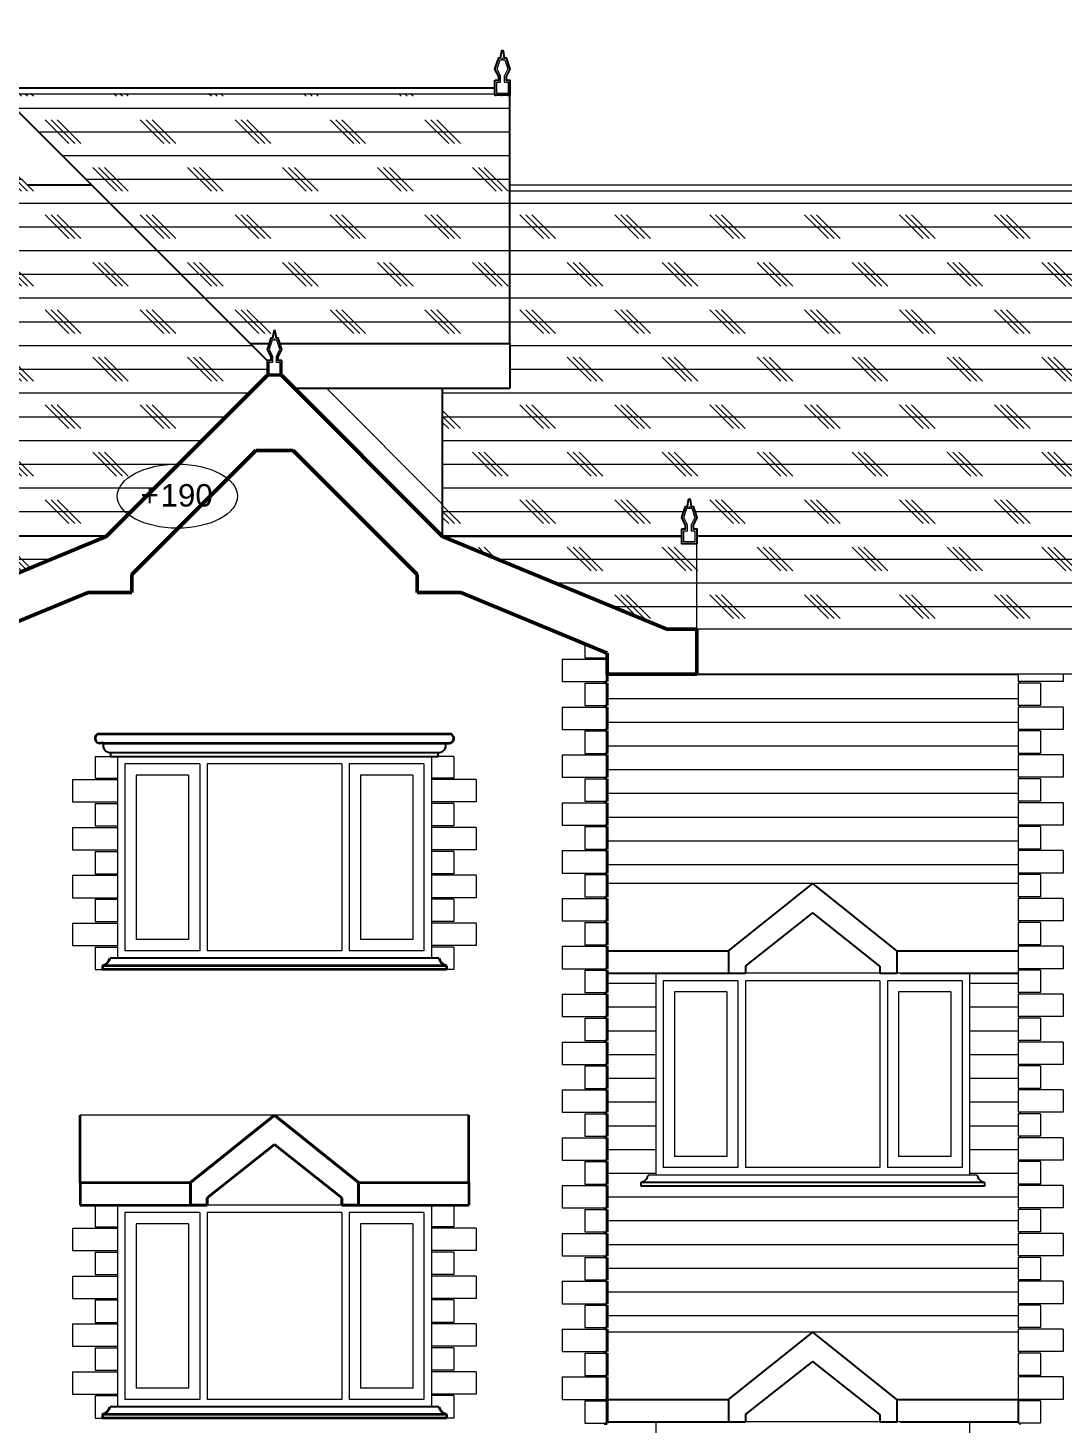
# Model space of a CAD drawing. Header units: millimetres. Extents: x -43527 to -16485, y 19062 to 36467.
# Drawn here: x -42815 to -42123, y 35503 to 36437 of the extents above; entities that cross this region are included whole.
import ezdxf

# ---------------------------------------------------------------- set-up
doc = ezdxf.new("R2010")
doc.units = ezdxf.units.MM
doc.header["$LTSCALE"] = 10
for name, color, linetype, lineweight in [('35', 140, 'Continuous', 35), ('50', 31, 'Continuous', 50), ('ELE-1', 200, 'Continuous', 25), ('elevation', 2, 'Continuous', 20), ('Hatch', 60, 'Continuous', 13), ('ROOF', 3, 'Continuous', 25), ('SEC.', 140, 'Continuous', 40), ('TEXT', 6, 'Continuous', 25), ('THIN', 241, 'Continuous', 5), ('THIN-2', 54, 'Continuous', 9), ('WALL', 4, 'Continuous', 40), ('WALL  HATCH', 8, 'Continuous', 5), ('WIN', 1, 'Continuous', 20)]:
    doc.layers.add(name, color=color, linetype=linetype, lineweight=lineweight)
doc.styles.get("Standard").update_dxf_attribs({"font": 'arial.ttf', "height": 18})
pattern_1 = [(0, (-2917.861, 6331.98), (0, 15.875), []), (135, (-2909.924, 6324.04), (-31.750014, -31.750014), [22.45065, -22.45065]), (135, (-2905.955, 6324.04), (-31.750014, -31.750014), [22.45065, -22.45065]), (135, (-2901.986, 6324.04), (-31.750014, -31.750014), [22.45065, -22.45065])]

msp = doc.modelspace()

# ---------------------------------------------------------------- hatches: boundary and pattern name
at = {"layer": 'THIN'}
h = msp.add_hatch(dxfattribs=at)
h.set_pattern_fill('CORK', color=256, scale=5, style=0)
h.set_pattern_definition(pattern_1)
h.paths.add_polyline_path([(-42537.933, 36096.976), (-42387.933, 36034.844), (-42367.933, 36034.844), (-42367.933, 36091.976), (-42377.933, 36091.976), (-42377.933, 36096.976)])
h.paths.add_polyline_path([(-43387.933, 36096.976), (-43387.933, 36091.976), (-43397.933, 36091.976), (-43397.933, 36034.844), (-43377.933, 36034.844), (-43227.933, 36096.976)])
h.paths.add_polyline_path([(-43262.933, 36392.976), (-43262.933, 36391.976), (-43272.933, 36391.976), (-43272.933, 36225.976), (-43098.933, 36225.976), (-42931.933, 36392.976)])
h.paths.add_polyline_path([(-42833.933, 36392.976), (-42666.933, 36225.976), (-42654.099, 36225.976), (-42652.933, 36229.476), (-42651.683, 36229.476), (-42650.933, 36233.976, -1), (-42649.933, 36233.976), (-42649.183, 36229.476), (-42647.933, 36229.476), (-42646.766, 36225.976), (-42492.933, 36225.976), (-42492.933, 36391.976), (-42502.933, 36391.976), (-42502.933, 36392.976)])
h = msp.add_hatch(dxfattribs=at)
h.set_pattern_fill('CORK', color=256, scale=5, style=0)
h.set_pattern_definition(pattern_1)
h.paths.add_polyline_path([(-41782.933, 36326.976), (-41792.933, 36326.976), (-41792.933, 36327.976), (-42492.933, 36327.976), (-42492.933, 36225.976), (-42492.933, 36195.976), (-42537.933, 36195.976), (-42537.933, 36096.976), (-42377.933, 36096.976), (-42377.933, 36101.976), (-42375.433, 36101.976), (-42375.433, 36104.476), (-42377.933, 36109.476), (-42375.433, 36116.976), (-42374.183, 36116.976), (-42373.433, 36121.476, -1), (-42372.433, 36121.476), (-42371.683, 36116.976), (-42370.433, 36116.976), (-42367.933, 36109.476), (-42370.433, 36104.476), (-42370.433, 36101.976), (-42367.933, 36101.976), (-42367.933, 36096.976), (-41782.933, 36096.976)])
h.paths.add_polyline_path([(-41782.933, 36096.976), (-42367.933, 36096.976), (-42367.933, 36091.976), (-42367.933, 36034.844), (-41632.933, 36034.844)])
at = {"layer": 'THIN-2'}
h = msp.add_hatch(dxfattribs=at)
h.set_pattern_fill('CORK', color=256, scale=5, style=0)
h.set_pattern_definition(pattern_1)
h.paths.add_polyline_path([(-42762.933, 36096.976), (-43227.933, 36096.976), (-43377.933, 36034.844), (-42932.933, 36034.844), (-42912.933, 36034.844)])
h.paths.add_polyline_path([(-42655.433, 36204.476), (-42655.433, 36214.476), (-42772.933, 36331.976), (-42815.359, 36331.976), (-42827.859, 36344.476), (-42938.006, 36344.476), (-42950.506, 36331.976), (-42992.933, 36331.976), (-43227.933, 36096.976), (-42762.933, 36096.976)])
at = {"layer": 'WALL  HATCH'}
h = msp.add_hatch(dxfattribs=at)
h.set_pattern_fill('LINE', color=256, scale=5, style=0)
h.paths.add_polyline_path([(-42152.933, 35429.844), (-42155.433, 35429.844, 0.3333333), (-42161.409, 35433.594), (-42160.433, 35433.594), (-42160.433, 35434.844, -1), (-42160.433, 35439.844), (-42152.933, 35439.844), (-42152.933, 35454.844), (-42152.933, 35470.844), (-42152.933, 35486.844), (-42152.933, 35502.844), (-42152.933, 35504.844), (-42185.433, 35504.844), (-42185.433, 35369.844), (-42180.433, 35369.844, 0.2721447), (-42175.433, 35364.844), (-42175.433, 35362.344), (-42405.433, 35362.344), (-42405.433, 35364.844, 0.2721447), (-42400.433, 35369.844), (-42395.433, 35369.844), (-42395.433, 35504.844), (-42427.933, 35504.844), (-42427.933, 35503.844), (-42427.933, 35487.844), (-42427.933, 35471.844), (-42427.933, 35455.844), (-42427.933, 35439.844), (-42420.433, 35439.844, -1), (-42420.433, 35434.844), (-42420.433, 35433.594, 0.2877423), (-42425.433, 35429.844), (-42427.933, 35429.844), (-42427.933, 35419.844), (-42427.933, 35139.844), (-42152.933, 35139.844)])
h.paths.add_polyline_path([(-41702.933, 35399.844), (-41782.933, 35399.844), (-41782.933, 35364.844), (-41782.933, 35349.844), (-41807.933, 35349.844), (-41807.933, 35214.844), (-41802.933, 35214.844, 0.2721447), (-41797.933, 35209.844), (-41797.933, 35207.344), (-42027.933, 35207.344), (-42027.933, 35209.844, 0.2721447), (-42022.933, 35214.844), (-42017.933, 35214.844), (-42017.933, 35349.844), (-42042.933, 35349.844), (-42042.933, 35364.844), (-42042.933, 35399.844), (-42122.933, 35399.844), (-42122.933, 35139.844), (-41702.933, 35139.844)])
h.paths.add_polyline_path([(-42152.933, 35614.844), (-42152.933, 35630.844), (-42152.933, 35646.844), (-42152.933, 35662.844), (-42152.933, 35678.844), (-42152.933, 35694.844), (-42152.933, 35710.844), (-42152.933, 35726.844), (-42152.933, 35742.844), (-42152.933, 35758.844), (-42152.933, 35774.844), (-42152.933, 35790.844), (-42152.933, 35804.844), (-42185.433, 35804.844), (-42185.433, 35669.844), (-42180.433, 35669.844, 0.2721447), (-42175.433, 35664.844), (-42175.433, 35662.344), (-42405.433, 35662.344), (-42405.433, 35664.844, 0.2721447), (-42400.433, 35669.844), (-42395.433, 35669.844), (-42395.433, 35804.844), (-42427.933, 35804.844), (-42427.933, 35791.844), (-42427.933, 35775.844), (-42427.933, 35759.844), (-42427.933, 35743.844), (-42427.933, 35727.844), (-42427.933, 35711.844), (-42427.933, 35695.844), (-42427.933, 35679.844), (-42427.933, 35663.844), (-42427.933, 35647.844), (-42427.933, 35631.844), (-42427.933, 35615.844), (-42427.933, 35599.844), (-42427.933, 35583.844), (-42427.933, 35567.844), (-42427.933, 35564.844), (-42152.933, 35564.844), (-42152.933, 35566.844), (-42152.933, 35582.844), (-42152.933, 35598.844)])
h.paths.add_polyline_path([(-42152.933, 35950.844), (-42152.933, 35966.844), (-42152.933, 35982.844), (-42152.933, 35998.844), (-42152.933, 36004.844), (-42367.933, 36004.844), (-42427.933, 36004.844), (-42427.933, 35999.844), (-42427.933, 35983.844), (-42427.933, 35967.844), (-42427.933, 35951.844), (-42427.933, 35935.844), (-42427.933, 35919.844), (-42427.933, 35903.844), (-42427.933, 35887.844), (-42427.933, 35871.844), (-42427.933, 35864.844), (-42152.933, 35864.844), (-42152.933, 35870.844), (-42152.933, 35886.844), (-42152.933, 35902.844), (-42152.933, 35918.844), (-42152.933, 35934.844)])
h.paths.add_polyline_path([(-42467.933, 35099.844), (-42520.433, 35099.844), (-42520.433, 35064.844), (-42520.433, 35049.844), (-42545.433, 35049.844), (-42545.433, 34944.844), (-42540.433, 34944.844, 0.2721447), (-42535.433, 34939.844), (-42535.433, 34937.344), (-42615.433, 34937.344), (-42615.433, 34939.844, 0.2721447), (-42610.433, 34944.844), (-42605.433, 34944.844), (-42605.433, 35049.844), (-42695.433, 35049.844), (-42695.433, 34944.844), (-42690.433, 34944.844, 0.2721447), (-42685.433, 34939.844), (-42685.433, 34937.344), (-42765.433, 34937.344), (-42765.433, 34939.844, 0.2721447), (-42760.433, 34944.844), (-42755.433, 34944.844), (-42755.433, 35049.844), (-42780.433, 35049.844), (-42780.433, 35064.844), (-42780.433, 35099.844), (-42832.933, 35099.844), (-42832.933, 34794.844), (-42467.933, 34794.844)])
h.paths.add_polyline_path([(-42872.933, 35099.844), (-42955.433, 35099.844), (-42955.433, 35064.844), (-42955.433, 35049.844), (-42980.433, 35049.844), (-42980.433, 34914.844), (-42975.433, 34914.844, 0.2721447), (-42970.433, 34909.844), (-42970.433, 34907.344), (-43200.433, 34907.344), (-43200.433, 34909.844, 0.2721447), (-43195.433, 34914.844), (-43190.433, 34914.844), (-43190.433, 35049.844), (-43215.433, 35049.844), (-43215.433, 35064.844), (-43215.433, 35099.844), (-43297.933, 35099.844), (-43297.933, 34794.844), (-42872.933, 34794.844)])
h.paths.add_polyline_path([(-42872.933, 35399.844), (-42955.433, 35399.844), (-42955.433, 35364.844), (-42955.433, 35349.844), (-42980.433, 35349.844), (-42980.433, 35214.844), (-42975.433, 35214.844, 0.2721447), (-42970.433, 35209.844), (-42970.433, 35207.344), (-43200.433, 35207.344), (-43200.433, 35209.844, 0.2721447), (-43195.433, 35214.844), (-43190.433, 35214.844), (-43190.433, 35349.844), (-43215.433, 35349.844), (-43215.433, 35364.844), (-43215.433, 35399.844), (-43297.933, 35399.844), (-43297.933, 35139.844), (-42872.933, 35139.844)])
h.paths.add_polyline_path([(-42096.447, 35274.984), (-42088.543, 35274.984), (-42088.543, 35277.762), (-42096.447, 35277.762)], flags=24)
h.paths.add_polyline_path([(-42092.238, 35271.03), (-42037.957, 35271.03), (-42037.957, 35294.021), (-42092.238, 35294.021)], flags=24)
h.paths.add_polyline_path([(-42668.699, 34860.578), (-42626.242, 34860.578), (-42626.242, 34883.554), (-42668.699, 34883.554)], flags=24)

# ---------------------------------------------------------------- linework, layer by layer
at = {"layer": '35'}
for p, q in [((-42767.897, 35964.844), (-42532.968, 35964.844)), ((-42764.833, 35958.645), (-42767.333, 35958.645)), ((-42764.849, 35958.594), (-42536.017, 35958.594)), ((-42536.032, 35958.645), (-42533.532, 35958.645)), ((-42535.433, 35809.844), (-42765.433, 35809.844)), ((-42765.433, 35809.844), (-42765.433, 35807.344)), ((-42535.433, 35807.344), (-42765.433, 35807.344)), ((-42535.433, 35809.844), (-42535.433, 35807.344)), ((-42780.433, 35664.844), (-42780.433, 35709.844)), ((-42520.433, 35664.844), (-42520.433, 35709.844)), ((-42780.433, 35664.844), (-42706.632, 35664.844)), ((-42780.433, 35664.844), (-42780.433, 35649.844)), ((-42594.233, 35664.844), (-42520.433, 35664.844)), ((-42520.433, 35664.844), (-42520.433, 35649.844)), ((-42780.433, 35649.844), (-42706.632, 35649.844)), ((-42594.233, 35649.844), (-42520.433, 35649.844)), ((-42535.433, 35509.844), (-42765.433, 35509.844)), ((-42765.433, 35509.844), (-42765.433, 35507.344)), ((-42535.433, 35507.344), (-42765.433, 35507.344)), ((-42535.433, 35509.844), (-42535.433, 35507.344))]:
    msp.add_line(p, q, dxfattribs=at)
for centre, radius, start, end in [((-42767.333, 35961.77), 3.125, 100.394219, 270), ((-42533.532, 35961.77), 3.125, 270, 79.605781), ((-42767.185, 35816.597), 6.977, 284.551912, 345.448088), ((-42533.68, 35816.597), 6.977, 194.551912, 255.448088), ((-42767.185, 35516.597), 6.977, 284.551912, 345.448088), ((-42533.68, 35516.597), 6.977, 194.551912, 255.448088)]:
    msp.add_arc(centre, radius, start, end, dxfattribs=at)
at = {"layer": '50'}
for p, q in [((-42762.933, 36096.976), (-42655.433, 36204.476)), ((-42537.933, 36096.976), (-42645.433, 36204.476)), ((-42745.939, 36071.543), (-42663.006, 36154.476)), ((-42663.006, 36154.476), (-42637.859, 36154.476)), ((-42554.926, 36071.543), (-42637.859, 36154.476)), ((-42912.933, 36034.844), (-42762.933, 36096.976)), ((-42387.933, 36034.844), (-42537.933, 36096.976)), ((-42745.939, 36059.472), (-42745.939, 36071.543)), ((-42554.926, 36059.472), (-42554.926, 36071.543)), ((-42872.933, 36018.94), (-42775.081, 36059.472)), ((-42745.939, 36059.472), (-42775.081, 36059.472)), ((-42554.926, 36059.472), (-42525.784, 36059.472)), ((-42427.933, 36018.94), (-42525.784, 36059.472)), ((-42387.933, 36034.844), (-42367.933, 36034.844)), ((-42367.933, 36034.844), (-42367.933, 36004.844)), ((-42427.933, 36004.844), (-42427.933, 36018.94)), ((-42427.933, 36004.844), (-42367.933, 36004.844))]:
    msp.add_line(p, q, dxfattribs=at)
at = {"layer": 'ELE-1'}
for p, q in [((-42346.632, 35819.844), (-42290.433, 35864.844)), ((-42234.233, 35819.844), (-42290.433, 35864.844)), ((-42335.446, 35809.658), (-42290.433, 35845.204)), ((-42245.419, 35809.658), (-42290.433, 35845.204)), ((-42427.933, 35819.844), (-42346.632, 35819.844)), ((-42346.632, 35819.844), (-42346.632, 35804.844)), ((-42234.233, 35819.844), (-42152.933, 35819.844)), ((-42234.233, 35819.844), (-42234.233, 35804.844)), ((-42427.933, 35804.844), (-42346.632, 35804.844)), ((-42346.632, 35804.844), (-42335.446, 35804.844)), ((-42335.446, 35809.658), (-42335.446, 35804.844)), ((-42245.419, 35809.658), (-42245.419, 35804.844)), ((-42245.419, 35804.844), (-42234.233, 35804.844)), ((-42231.733, 35804.844), (-42152.933, 35804.844)), ((-42405.433, 35664.844), (-42405.433, 35662.344)), ((-42175.433, 35664.844), (-42405.433, 35664.844)), ((-42175.433, 35664.844), (-42175.433, 35662.344)), ((-42175.433, 35662.344), (-42405.433, 35662.344)), ((-42346.632, 35519.844), (-42290.433, 35564.844)), ((-42234.233, 35519.844), (-42290.433, 35564.844)), ((-42335.446, 35509.658), (-42290.433, 35545.204)), ((-42245.419, 35509.658), (-42290.433, 35545.204)), ((-42427.933, 35519.844), (-42346.632, 35519.844)), ((-42346.632, 35519.844), (-42346.632, 35504.844)), ((-42234.233, 35519.844), (-42152.933, 35519.844)), ((-42234.233, 35519.844), (-42234.233, 35504.844)), ((-42152.933, 35519.844), (-42152.933, 35504.844)), ((-42335.446, 35509.658), (-42335.446, 35504.844)), ((-42245.419, 35509.658), (-42245.419, 35504.844)), ((-42427.933, 35504.844), (-42344.132, 35504.844)), ((-42346.632, 35504.844), (-42335.446, 35504.844)), ((-42245.419, 35504.844), (-42234.233, 35504.844)), ((-42231.733, 35504.844), (-42152.933, 35504.844))]:
    msp.add_line(p, q, dxfattribs=at)
for centre, start, end in [((-42407.185, 35671.597), 284.551912, 345.448088), ((-42173.68, 35671.597), 194.551912, 255.448088)]:
    msp.add_arc(centre, 6.977, start, end, dxfattribs=at)
at = {"layer": 'elevation'}
for p, q in [((-42492.933, 36331.976), (-41792.933, 36331.976)), ((-42537.933, 36096.976), (-42377.933, 36096.976)), ((-42367.933, 36034.844), (-42367.933, 36096.976)), ((-41612.933, 36034.844), (-42367.933, 36034.844)), ((-41612.933, 36004.844), (-42367.933, 36004.844)), ((-42152.933, 36004.844), (-42152.933, 35999.844)), ((-42151.933, 35999.844), (-42152.933, 35999.844)), ((-42151.933, 35998.844), (-42152.933, 35998.844)), ((-42152.933, 35998.844), (-42152.933, 35983.844)), ((-42151.933, 35999.844), (-42151.933, 35998.844)), ((-42151.933, 35983.844), (-42152.933, 35983.844)), ((-42151.933, 35982.844), (-42152.933, 35982.844)), ((-42152.933, 35982.844), (-42152.933, 35967.844)), ((-42151.933, 35983.844), (-42151.933, 35982.844)), ((-42151.933, 35967.844), (-42152.933, 35967.844)), ((-42151.933, 35966.844), (-42152.933, 35966.844)), ((-42152.933, 35966.844), (-42152.933, 35951.844)), ((-42151.933, 35967.844), (-42151.933, 35966.844)), ((-42151.933, 35951.844), (-42152.933, 35951.844)), ((-42151.933, 35951.844), (-42152.933, 35951.844)), ((-42151.933, 35950.844), (-42152.933, 35950.844)), ((-42151.933, 35950.844), (-42152.933, 35950.844)), ((-42152.933, 35950.844), (-42152.933, 35935.844)), ((-42151.933, 35951.844), (-42151.933, 35950.844)), ((-42151.933, 35951.844), (-42151.933, 35950.844)), ((-42151.933, 35935.844), (-42152.933, 35935.844)), ((-42151.933, 35935.844), (-42152.933, 35935.844)), ((-42151.933, 35935.844), (-42151.933, 35934.844)), ((-42151.933, 35935.844), (-42151.933, 35934.844)), ((-42151.933, 35934.844), (-42152.933, 35934.844)), ((-42151.933, 35934.844), (-42152.933, 35934.844)), ((-42152.933, 35934.844), (-42152.933, 35919.844)), ((-42151.933, 35919.844), (-42152.933, 35919.844)), ((-42151.933, 35918.844), (-42152.933, 35918.844)), ((-42152.933, 35918.844), (-42152.933, 35903.844)), ((-42151.933, 35919.844), (-42151.933, 35918.844)), ((-42151.933, 35903.844), (-42152.933, 35903.844)), ((-42151.933, 35903.844), (-42152.933, 35903.844)), ((-42151.933, 35902.844), (-42152.933, 35902.844)), ((-42151.933, 35902.844), (-42152.933, 35902.844)), ((-42152.933, 35902.844), (-42152.933, 35887.844)), ((-42151.933, 35903.844), (-42151.933, 35902.844)), ((-42151.933, 35903.844), (-42151.933, 35902.844)), ((-42151.933, 35887.844), (-42152.933, 35887.844)), ((-42151.933, 35887.844), (-42152.933, 35887.844)), ((-42151.933, 35886.844), (-42152.933, 35886.844)), ((-42151.933, 35886.844), (-42152.933, 35886.844)), ((-42152.933, 35886.844), (-42152.933, 35871.844)), ((-42151.933, 35887.844), (-42151.933, 35886.844)), ((-42151.933, 35887.844), (-42151.933, 35886.844)), ((-42151.933, 35871.844), (-42152.933, 35871.844)), ((-42151.933, 35870.844), (-42152.933, 35870.844)), ((-42152.933, 35870.844), (-42152.933, 35855.844)), ((-42151.933, 35871.844), (-42151.933, 35870.844)), ((-42152.933, 35864.844), (-42427.933, 35864.844)), ((-42151.933, 35855.844), (-42152.933, 35855.844)), ((-42151.933, 35854.844), (-42152.933, 35854.844)), ((-42152.933, 35854.844), (-42152.933, 35839.844)), ((-42151.933, 35855.844), (-42151.933, 35854.844)), ((-42151.933, 35839.844), (-42152.933, 35839.844)), ((-42151.933, 35838.844), (-42152.933, 35838.844)), ((-42152.933, 35838.844), (-42152.933, 35823.844)), ((-42151.933, 35839.844), (-42151.933, 35838.844)), ((-42151.933, 35823.844), (-42152.933, 35823.844)), ((-42151.933, 35823.844), (-42151.933, 35822.844)), ((-42151.933, 35822.844), (-42152.933, 35822.844)), ((-42152.933, 35822.844), (-42152.933, 35807.844)), ((-42151.933, 35807.844), (-42152.933, 35807.844)), ((-42151.933, 35806.844), (-42152.933, 35806.844)), ((-42152.933, 35806.844), (-42152.933, 35791.844)), ((-42151.933, 35807.844), (-42151.933, 35806.844)), ((-42151.933, 35791.844), (-42152.933, 35791.844)), ((-42151.933, 35790.844), (-42152.933, 35790.844)), ((-42152.933, 35790.844), (-42152.933, 35775.844)), ((-42151.933, 35791.844), (-42151.933, 35790.844)), ((-42151.933, 35775.844), (-42152.933, 35775.844)), ((-42151.933, 35774.844), (-42152.933, 35774.844)), ((-42152.933, 35774.844), (-42152.933, 35759.844)), ((-42151.933, 35775.844), (-42151.933, 35774.844)), ((-42151.933, 35759.844), (-42152.933, 35759.844)), ((-42151.933, 35758.844), (-42152.933, 35758.844)), ((-42152.933, 35758.844), (-42152.933, 35743.844)), ((-42151.933, 35759.844), (-42151.933, 35758.844)), ((-42151.933, 35743.844), (-42152.933, 35743.844)), ((-42151.933, 35742.844), (-42152.933, 35742.844)), ((-42152.933, 35742.844), (-42152.933, 35727.844)), ((-42151.933, 35743.844), (-42151.933, 35742.844)), ((-42151.933, 35727.844), (-42152.933, 35727.844)), ((-42151.933, 35726.844), (-42152.933, 35726.844)), ((-42152.933, 35726.844), (-42152.933, 35711.844)), ((-42152.933, 35722.045), (-42152.933, 35722.045)), ((-42151.933, 35727.844), (-42151.933, 35726.844)), ((-42151.933, 35711.844), (-42152.933, 35711.844)), ((-42151.933, 35711.844), (-42151.933, 35710.844)), ((-42520.433, 35709.844), (-42780.433, 35709.844)), ((-42151.933, 35710.844), (-42152.933, 35710.844)), ((-42152.933, 35710.844), (-42152.933, 35695.844)), ((-42151.933, 35695.844), (-42152.933, 35695.844)), ((-42151.933, 35694.844), (-42152.933, 35694.844)), ((-42152.933, 35694.844), (-42152.933, 35679.844)), ((-42151.933, 35695.844), (-42151.933, 35694.844)), ((-42151.933, 35679.844), (-42152.933, 35679.844)), ((-42151.933, 35678.844), (-42152.933, 35678.844)), ((-42152.933, 35678.844), (-42152.933, 35663.844)), ((-42151.933, 35679.844), (-42151.933, 35678.844)), ((-42180.433, 35669.844), (-42400.433, 35669.844)), ((-42151.933, 35663.844), (-42152.933, 35663.844)), ((-42151.933, 35662.844), (-42152.933, 35662.844)), ((-42152.933, 35662.844), (-42152.933, 35647.844)), ((-42151.933, 35663.844), (-42151.933, 35662.844)), ((-42151.933, 35647.844), (-42152.933, 35647.844)), ((-42151.933, 35646.844), (-42152.933, 35646.844)), ((-42152.933, 35646.844), (-42152.933, 35631.844)), ((-42151.933, 35647.844), (-42151.933, 35646.844)), ((-42151.933, 35631.844), (-42152.933, 35631.844)), ((-42152.933, 35630.844), (-42152.933, 35615.844)), ((-42151.933, 35630.844), (-42152.933, 35630.844)), ((-42151.933, 35631.844), (-42151.933, 35630.844)), ((-42151.933, 35615.844), (-42152.933, 35615.844)), ((-42151.933, 35614.844), (-42152.933, 35614.844)), ((-42152.933, 35614.844), (-42152.933, 35599.844)), ((-42151.933, 35615.844), (-42151.933, 35614.844)), ((-42151.933, 35599.844), (-42152.933, 35599.844)), ((-42151.933, 35599.844), (-42151.933, 35598.844)), ((-42151.933, 35598.844), (-42152.933, 35598.844)), ((-42152.933, 35598.844), (-42152.933, 35583.844)), ((-42151.933, 35583.844), (-42152.933, 35583.844)), ((-42151.933, 35582.844), (-42152.933, 35582.844)), ((-42152.933, 35582.844), (-42152.933, 35567.844)), ((-42151.933, 35583.844), (-42151.933, 35582.844)), ((-42152.933, 35564.844), (-42427.933, 35564.844)), ((-42151.933, 35567.844), (-42152.933, 35567.844)), ((-42151.933, 35566.844), (-42152.933, 35566.844)), ((-42152.933, 35566.844), (-42152.933, 35551.844)), ((-42151.933, 35567.844), (-42151.933, 35566.844)), ((-42151.933, 35551.844), (-42152.933, 35551.844)), ((-42151.933, 35550.844), (-42152.933, 35550.844)), ((-42152.933, 35550.844), (-42152.933, 35535.844)), ((-42151.933, 35551.844), (-42151.933, 35550.844)), ((-42151.933, 35535.844), (-42152.933, 35535.844)), ((-42151.933, 35534.844), (-42152.933, 35534.844)), ((-42152.933, 35534.844), (-42152.933, 35519.844)), ((-42151.933, 35535.844), (-42151.933, 35534.844)), ((-42151.933, 35519.844), (-42152.933, 35519.844)), ((-42151.933, 35518.844), (-42152.933, 35518.844)), ((-42152.933, 35518.844), (-42152.933, 35503.844)), ((-42151.933, 35519.844), (-42151.933, 35518.844)), ((-42151.933, 35503.844), (-42152.933, 35503.844)), ((-42151.933, 35503.844), (-42151.933, 35502.844))]:
    msp.add_line(p, q, dxfattribs=at)
for points in [[(-42498.124, 36415.726), (-42497.933, 36416.872), (-42497.741, 36415.726), (-42496.333, 36415.726), (-42494.282, 36409.572), (-42496.683, 36404.771), (-42496.683, 36400.726), (-42494.183, 36400.726), (-42494.183, 36393.226), (-42501.683, 36393.226), (-42501.683, 36400.726), (-42499.183, 36400.726), (-42499.183, 36404.771), (-42501.583, 36409.572), (-42499.532, 36415.726)], [(-42650.241, 36228.226), (-42650.433, 36229.372), (-42650.624, 36228.226), (-42652.032, 36228.226), (-42654.083, 36222.072), (-42651.683, 36217.271), (-42651.683, 36213.226), (-42654.183, 36213.226), (-42654.183, 36205.726), (-42646.683, 36205.726), (-42646.683, 36213.226), (-42649.183, 36213.226), (-42649.183, 36217.271), (-42646.782, 36222.072), (-42648.833, 36228.226)], [(-42373.124, 36115.726), (-42372.933, 36116.872), (-42372.741, 36115.726), (-42371.333, 36115.726), (-42369.282, 36109.572), (-42371.683, 36104.771), (-42371.683, 36100.726), (-42369.183, 36100.726), (-42369.183, 36093.226), (-42376.683, 36093.226), (-42376.683, 36100.726), (-42374.183, 36100.726), (-42374.183, 36104.771), (-42376.583, 36109.572), (-42374.532, 36115.726)]]:
    msp.add_lwpolyline(points, close=True, dxfattribs=at)
at = {"layer": 'Hatch'}
msp.add_ellipse((-42715.36, 36123.859), major_axis=(40.199, 0), ratio=0.532595, dxfattribs=at)
at = {"layer": 'ROOF'}
for p, q in [((-42655.433, 36214.476), (-42877.933, 36436.976)), ((-42837.933, 36396.976), (-42502.933, 36396.976)), ((-42492.933, 36225.976), (-42492.933, 36396.976)), ((-42815.359, 36331.976), (-42772.933, 36331.976)), ((-42666.933, 36225.976), (-42654.099, 36225.976)), ((-42646.766, 36225.976), (-42492.933, 36225.976)), ((-42492.933, 36225.976), (-42492.933, 36195.976)), ((-42636.933, 36195.976), (-42492.933, 36195.976)), ((-42537.933, 36096.976), (-42537.933, 36195.976)), ((-42537.933, 36096.976), (-42537.933, 36195.976))]:
    msp.add_line(p, q, dxfattribs=at)
for points in [[(-42502.933, 36401.976), (-42500.433, 36401.976), (-42500.433, 36404.476), (-42502.933, 36409.476), (-42500.433, 36416.976), (-42499.183, 36416.976), (-42498.433, 36421.476, -1), (-42497.433, 36421.476), (-42496.683, 36416.976), (-42495.433, 36416.976), (-42492.933, 36409.476), (-42495.433, 36404.476), (-42495.433, 36401.976), (-42492.933, 36401.976), (-42492.933, 36391.976), (-42502.933, 36391.976), (-42502.933, 36401.976)], [(-42645.433, 36214.476), (-42647.933, 36214.476), (-42647.933, 36216.976), (-42645.433, 36221.976), (-42647.933, 36229.476), (-42649.183, 36229.476), (-42649.933, 36233.976, 1), (-42650.933, 36233.976), (-42651.683, 36229.476), (-42652.933, 36229.476), (-42655.433, 36221.976), (-42652.933, 36216.976), (-42652.933, 36214.476), (-42655.433, 36214.476), (-42655.433, 36204.476), (-42645.433, 36204.476), (-42645.433, 36214.476)], [(-42377.933, 36101.976), (-42375.433, 36101.976), (-42375.433, 36104.476), (-42377.933, 36109.476), (-42375.433, 36116.976), (-42374.183, 36116.976), (-42373.433, 36121.476, -1), (-42372.433, 36121.476), (-42371.683, 36116.976), (-42370.433, 36116.976), (-42367.933, 36109.476), (-42370.433, 36104.476), (-42370.433, 36101.976), (-42367.933, 36101.976), (-42367.933, 36091.976), (-42377.933, 36091.976), (-42377.933, 36101.976)]]:
    msp.add_lwpolyline(points, format="xyb", dxfattribs=at)
at = {"layer": 'SEC.'}
for p, q in [((-42427.933, 36004.844), (-42427.933, 35999.844)), ((-42428.933, 35999.844), (-42427.933, 35999.844)), ((-42428.933, 35999.844), (-42428.933, 35998.844)), ((-42428.933, 35998.844), (-42427.933, 35998.844)), ((-42427.933, 35998.844), (-42427.933, 35983.844)), ((-42428.933, 35983.844), (-42428.933, 35982.844)), ((-42428.933, 35983.844), (-42427.933, 35983.844)), ((-42428.933, 35982.844), (-42427.933, 35982.844)), ((-42427.933, 35982.844), (-42427.933, 35967.844)), ((-42428.933, 35967.844), (-42428.933, 35966.844)), ((-42428.933, 35967.844), (-42427.933, 35967.844)), ((-42428.933, 35966.844), (-42427.933, 35966.844)), ((-42427.933, 35966.844), (-42427.933, 35951.844)), ((-42428.933, 35951.844), (-42427.933, 35951.844)), ((-42428.933, 35951.844), (-42428.933, 35950.844)), ((-42428.933, 35951.844), (-42427.933, 35951.844)), ((-42428.933, 35951.844), (-42428.933, 35950.844)), ((-42428.933, 35950.844), (-42427.933, 35950.844)), ((-42428.933, 35950.844), (-42427.933, 35950.844)), ((-42427.933, 35950.844), (-42427.933, 35935.844)), ((-42428.933, 35935.844), (-42428.933, 35934.844)), ((-42428.933, 35935.844), (-42427.933, 35935.844)), ((-42428.933, 35935.844), (-42428.933, 35934.844)), ((-42428.933, 35935.844), (-42427.933, 35935.844)), ((-42428.933, 35934.844), (-42427.933, 35934.844)), ((-42428.933, 35934.844), (-42427.933, 35934.844)), ((-42427.933, 35934.844), (-42427.933, 35919.844)), ((-42428.933, 35919.844), (-42428.933, 35918.844)), ((-42428.933, 35919.844), (-42427.933, 35919.844)), ((-42428.933, 35918.844), (-42427.933, 35918.844)), ((-42427.933, 35918.844), (-42427.933, 35903.844)), ((-42428.933, 35903.844), (-42427.933, 35903.844)), ((-42428.933, 35903.844), (-42428.933, 35902.844)), ((-42428.933, 35903.844), (-42428.933, 35902.844)), ((-42428.933, 35903.844), (-42427.933, 35903.844)), ((-42428.933, 35902.844), (-42427.933, 35902.844)), ((-42428.933, 35902.844), (-42427.933, 35902.844)), ((-42427.933, 35902.844), (-42427.933, 35887.844)), ((-42428.933, 35887.844), (-42427.933, 35887.844)), ((-42428.933, 35887.844), (-42428.933, 35886.844)), ((-42428.933, 35887.844), (-42428.933, 35886.844)), ((-42428.933, 35887.844), (-42427.933, 35887.844)), ((-42428.933, 35886.844), (-42427.933, 35886.844)), ((-42428.933, 35886.844), (-42427.933, 35886.844)), ((-42427.933, 35886.844), (-42427.933, 35871.844)), ((-42428.933, 35871.844), (-42428.933, 35870.844)), ((-42428.933, 35871.844), (-42427.933, 35871.844)), ((-42428.933, 35870.844), (-42427.933, 35870.844)), ((-42427.933, 35870.844), (-42427.933, 35855.844)), ((-42428.933, 35855.844), (-42428.933, 35854.844)), ((-42428.933, 35855.844), (-42427.933, 35855.844)), ((-42428.933, 35854.844), (-42427.933, 35854.844)), ((-42427.933, 35854.844), (-42427.933, 35839.844)), ((-42428.933, 35839.844), (-42427.933, 35839.844)), ((-42428.933, 35839.844), (-42428.933, 35838.844)), ((-42428.933, 35838.844), (-42427.933, 35838.844)), ((-42427.933, 35838.844), (-42427.933, 35823.844)), ((-42428.933, 35823.844), (-42428.933, 35822.844)), ((-42428.933, 35823.844), (-42427.933, 35823.844)), ((-42428.933, 35822.844), (-42427.933, 35822.844)), ((-42427.933, 35822.844), (-42427.933, 35807.844)), ((-42428.933, 35807.844), (-42428.933, 35806.844)), ((-42428.933, 35807.844), (-42427.933, 35807.844)), ((-42428.933, 35806.844), (-42427.933, 35806.844)), ((-42427.933, 35806.844), (-42427.933, 35791.844)), ((-42428.933, 35791.844), (-42428.933, 35790.844)), ((-42428.933, 35791.844), (-42427.933, 35791.844)), ((-42428.933, 35790.844), (-42427.933, 35790.844)), ((-42427.933, 35790.844), (-42427.933, 35775.844)), ((-42428.933, 35775.844), (-42427.933, 35775.844)), ((-42428.933, 35775.844), (-42428.933, 35774.844)), ((-42428.933, 35774.844), (-42427.933, 35774.844)), ((-42427.933, 35774.844), (-42427.933, 35759.844)), ((-42428.933, 35759.844), (-42427.933, 35759.844)), ((-42428.933, 35759.844), (-42428.933, 35758.844)), ((-42428.933, 35758.844), (-42427.933, 35758.844)), ((-42427.933, 35758.844), (-42427.933, 35743.844)), ((-42428.933, 35743.844), (-42427.933, 35743.844)), ((-42428.933, 35743.844), (-42428.933, 35742.844)), ((-42428.933, 35742.844), (-42427.933, 35742.844)), ((-42427.933, 35742.844), (-42427.933, 35727.844)), ((-42428.933, 35727.844), (-42427.933, 35727.844)), ((-42428.933, 35727.844), (-42428.933, 35726.844)), ((-42428.933, 35726.844), (-42427.933, 35726.844)), ((-42427.933, 35726.844), (-42427.933, 35711.844)), ((-42427.933, 35722.045), (-42427.933, 35722.045)), ((-42428.933, 35711.844), (-42428.933, 35710.844)), ((-42428.933, 35711.844), (-42427.933, 35711.844)), ((-42428.933, 35710.844), (-42427.933, 35710.844)), ((-42427.933, 35710.844), (-42427.933, 35695.844)), ((-42428.933, 35695.844), (-42427.933, 35695.844)), ((-42428.933, 35695.844), (-42428.933, 35694.844)), ((-42428.933, 35694.844), (-42427.933, 35694.844)), ((-42427.933, 35694.844), (-42427.933, 35679.844)), ((-42428.933, 35679.844), (-42427.933, 35679.844)), ((-42428.933, 35679.844), (-42428.933, 35678.844)), ((-42428.933, 35678.844), (-42427.933, 35678.844)), ((-42427.933, 35678.844), (-42427.933, 35663.844)), ((-42428.933, 35663.844), (-42427.933, 35663.844)), ((-42428.933, 35663.844), (-42428.933, 35662.844)), ((-42428.933, 35662.844), (-42427.933, 35662.844)), ((-42427.933, 35662.844), (-42427.933, 35647.844)), ((-42428.933, 35647.844), (-42428.933, 35646.844)), ((-42428.933, 35647.844), (-42427.933, 35647.844)), ((-42428.933, 35646.844), (-42427.933, 35646.844)), ((-42427.933, 35646.844), (-42427.933, 35631.844)), ((-42428.933, 35631.844), (-42427.933, 35631.844)), ((-42428.933, 35631.844), (-42428.933, 35630.844)), ((-42428.933, 35630.844), (-42427.933, 35630.844)), ((-42427.933, 35630.844), (-42427.933, 35615.844)), ((-42428.933, 35615.844), (-42427.933, 35615.844)), ((-42428.933, 35615.844), (-42428.933, 35614.844)), ((-42428.933, 35614.844), (-42427.933, 35614.844)), ((-42427.933, 35614.844), (-42427.933, 35599.844)), ((-42428.933, 35599.844), (-42427.933, 35599.844)), ((-42428.933, 35599.844), (-42428.933, 35598.844)), ((-42428.933, 35598.844), (-42427.933, 35598.844)), ((-42427.933, 35598.844), (-42427.933, 35583.844)), ((-42428.933, 35583.844), (-42428.933, 35582.844)), ((-42428.933, 35583.844), (-42427.933, 35583.844)), ((-42428.933, 35582.844), (-42427.933, 35582.844)), ((-42427.933, 35582.844), (-42427.933, 35567.844)), ((-42428.933, 35567.844), (-42428.933, 35566.844)), ((-42428.933, 35567.844), (-42427.933, 35567.844)), ((-42428.933, 35566.844), (-42427.933, 35566.844)), ((-42427.933, 35566.844), (-42427.933, 35551.844)), ((-42428.933, 35551.844), (-42428.933, 35550.844)), ((-42428.933, 35551.844), (-42427.933, 35551.844)), ((-42428.933, 35550.844), (-42427.933, 35550.844)), ((-42427.933, 35550.844), (-42427.933, 35535.844)), ((-42428.933, 35535.844), (-42428.933, 35534.844)), ((-42428.933, 35535.844), (-42427.933, 35535.844)), ((-42428.933, 35534.844), (-42427.933, 35534.844)), ((-42427.933, 35534.844), (-42427.933, 35519.844)), ((-42428.933, 35519.844), (-42428.933, 35518.844)), ((-42428.933, 35519.844), (-42427.933, 35519.844)), ((-42428.933, 35518.844), (-42427.933, 35518.844)), ((-42427.933, 35519.844), (-42427.933, 35504.844)), ((-42427.933, 35518.844), (-42427.933, 35503.844)), ((-42428.933, 35503.844), (-42428.933, 35502.844)), ((-42428.933, 35503.844), (-42427.933, 35503.844))]:
    msp.add_line(p, q, dxfattribs=at)
at = {"layer": 'TEXT'}
for p, q in [((-42759.833, 35949.844), (-42759.833, 35952.395)), ((-42759.833, 35952.328), (-42541.032, 35952.328)), ((-42759.833, 35949.844), (-42541.032, 35949.844)), ((-42541.032, 35949.844), (-42541.032, 35952.395)), ((-42540.433, 35814.844), (-42760.433, 35814.844)), ((-42540.433, 35514.844), (-42760.433, 35514.844))]:
    msp.add_line(p, q, dxfattribs=at)
for centre, start, end in [((-42760.223, 35957.208), 162.6801, 274.639516), ((-42540.642, 35957.208), 265.360484, 17.3199)]:
    msp.add_arc(centre, 4.828, start, end, dxfattribs=at)
at = {"layer": 'THIN-2'}
for p, q in [((-42833.933, 36392.976), (-42502.933, 36392.976)), ((-42492.933, 36327.976), (-41792.933, 36327.976)), ((-42537.933, 36118.189), (-42615.719, 36195.976)), ((-42762.933, 36096.976), (-43227.933, 36096.976)), ((-41782.933, 36096.976), (-42367.933, 36096.976)), ((-42742.933, 35937.344), (-42742.933, 35827.344)), ((-42707.933, 35937.344), (-42742.933, 35937.344)), ((-42707.933, 35937.344), (-42707.933, 35827.344)), ((-42592.933, 35937.344), (-42592.933, 35827.344)), ((-42557.933, 35937.344), (-42592.933, 35937.344)), ((-42557.933, 35937.344), (-42557.933, 35827.344)), ((-42707.933, 35827.344), (-42742.933, 35827.344)), ((-42557.933, 35827.344), (-42592.933, 35827.344)), ((-42382.933, 35792.344), (-42382.933, 35682.344)), ((-42347.933, 35792.344), (-42382.933, 35792.344)), ((-42347.933, 35792.344), (-42347.933, 35682.344)), ((-42232.933, 35792.344), (-42232.933, 35682.344)), ((-42197.933, 35792.344), (-42232.933, 35792.344)), ((-42197.933, 35792.344), (-42197.933, 35682.344)), ((-42347.933, 35682.344), (-42382.933, 35682.344)), ((-42197.933, 35682.344), (-42232.933, 35682.344)), ((-42707.933, 35637.344), (-42742.933, 35637.344)), ((-42742.933, 35637.344), (-42742.933, 35527.344)), ((-42707.933, 35637.344), (-42707.933, 35527.344)), ((-42557.933, 35637.344), (-42592.933, 35637.344)), ((-42592.933, 35637.344), (-42592.933, 35527.344)), ((-42557.933, 35637.344), (-42557.933, 35527.344)), ((-42707.933, 35527.344), (-42742.933, 35527.344)), ((-42557.933, 35527.344), (-42592.933, 35527.344))]:
    msp.add_line(p, q, dxfattribs=at)
at = {"layer": 'WALL'}
for p, q in [((-42706.632, 35664.844), (-42650.433, 35709.844)), ((-42594.233, 35664.844), (-42650.433, 35709.844)), ((-42695.446, 35654.658), (-42650.433, 35690.204)), ((-42605.419, 35654.658), (-42650.433, 35690.204)), ((-42706.632, 35664.844), (-42706.632, 35649.844)), ((-42594.233, 35664.844), (-42594.233, 35649.844)), ((-42706.632, 35649.844), (-42695.446, 35649.844)), ((-42695.446, 35654.658), (-42695.446, 35649.844)), ((-42605.419, 35654.658), (-42605.419, 35649.844)), ((-42605.419, 35649.844), (-42594.233, 35649.844))]:
    msp.add_line(p, q, dxfattribs=at)
at = {"layer": 'WALL  HATCH'}
for p, q in [((-42442.933, 36025.154), (-42442.933, 36015.844)), ((-42457.933, 36014.844), (-42427.933, 36014.844)), ((-42457.933, 36014.844), (-42457.933, 35999.844)), ((-42442.933, 36015.844), (-42427.933, 36015.844)), ((-42122.933, 36004.844), (-42122.933, 35999.844)), ((-42457.933, 35999.844), (-42428.933, 35999.844)), ((-42442.933, 35998.844), (-42442.933, 35983.844)), ((-42442.933, 35998.844), (-42428.933, 35998.844)), ((-42122.933, 35999.844), (-42151.933, 35999.844)), ((-42137.933, 35998.844), (-42151.933, 35998.844)), ((-42137.933, 35998.844), (-42137.933, 35983.844)), ((-42457.933, 35982.844), (-42457.933, 35967.844)), ((-42457.933, 35982.844), (-42428.933, 35982.844)), ((-42442.933, 35983.844), (-42428.933, 35983.844)), ((-42137.933, 35983.844), (-42151.933, 35983.844)), ((-42122.933, 35982.844), (-42151.933, 35982.844)), ((-42122.933, 35982.844), (-42122.933, 35967.844)), ((-42457.933, 35967.844), (-42428.933, 35967.844)), ((-42442.933, 35966.844), (-42428.933, 35966.844)), ((-42442.933, 35966.844), (-42442.933, 35951.844)), ((-42122.933, 35967.844), (-42151.933, 35967.844)), ((-42137.933, 35966.844), (-42151.933, 35966.844)), ((-42137.933, 35966.844), (-42137.933, 35951.844)), ((-42770.433, 35949.844), (-42770.433, 35935.344)), ((-42770.433, 35949.844), (-42759.833, 35949.844)), ((-42530.433, 35949.844), (-42541.032, 35949.844)), ((-42530.433, 35949.844), (-42530.433, 35935.344)), ((-42457.933, 35950.844), (-42457.933, 35935.844)), ((-42457.933, 35950.844), (-42428.933, 35950.844)), ((-42442.933, 35951.844), (-42428.933, 35951.844)), ((-42137.933, 35951.844), (-42151.933, 35951.844)), ((-42122.933, 35950.844), (-42151.933, 35950.844)), ((-42122.933, 35950.844), (-42122.933, 35935.844)), ((-42457.933, 35935.844), (-42428.933, 35935.844)), ((-42122.933, 35935.844), (-42151.933, 35935.844)), ((-42785.433, 35934.344), (-42755.433, 35934.344)), ((-42785.433, 35934.344), (-42785.433, 35919.344)), ((-42770.433, 35935.344), (-42755.433, 35935.344)), ((-42530.433, 35935.344), (-42545.433, 35935.344)), ((-42515.433, 35934.344), (-42545.433, 35934.344)), ((-42515.433, 35934.344), (-42515.433, 35919.344)), ((-42442.933, 35934.844), (-42442.933, 35919.844)), ((-42442.933, 35934.844), (-42428.933, 35934.844)), ((-42137.933, 35934.844), (-42151.933, 35934.844)), ((-42137.933, 35934.844), (-42137.933, 35919.844)), ((-42785.433, 35919.344), (-42755.433, 35919.344)), ((-42770.433, 35918.344), (-42755.433, 35918.344)), ((-42770.433, 35918.344), (-42770.433, 35903.344)), ((-42515.433, 35919.344), (-42545.433, 35919.344)), ((-42530.433, 35918.344), (-42545.433, 35918.344)), ((-42530.433, 35918.344), (-42530.433, 35903.344)), ((-42457.933, 35918.844), (-42457.933, 35903.844)), ((-42457.933, 35918.844), (-42428.933, 35918.844)), ((-42442.933, 35919.844), (-42428.933, 35919.844)), ((-42137.933, 35919.844), (-42151.933, 35919.844)), ((-42122.933, 35918.844), (-42151.933, 35918.844)), ((-42122.933, 35918.844), (-42122.933, 35903.844)), ((-42785.433, 35902.344), (-42785.433, 35887.344)), ((-42785.433, 35902.344), (-42755.433, 35902.344)), ((-42770.433, 35903.344), (-42755.433, 35903.344)), ((-42530.433, 35903.344), (-42545.433, 35903.344)), ((-42515.433, 35902.344), (-42545.433, 35902.344)), ((-42515.433, 35902.344), (-42515.433, 35887.344)), ((-42457.933, 35903.844), (-42428.933, 35903.844)), ((-42442.933, 35902.844), (-42442.933, 35887.844)), ((-42442.933, 35902.844), (-42428.933, 35902.844)), ((-42122.933, 35903.844), (-42151.933, 35903.844)), ((-42137.933, 35902.844), (-42151.933, 35902.844)), ((-42137.933, 35902.844), (-42137.933, 35887.844)), ((-42785.433, 35887.344), (-42755.433, 35887.344)), ((-42770.433, 35886.344), (-42755.433, 35886.344)), ((-42770.433, 35886.344), (-42770.433, 35871.344)), ((-42515.433, 35887.344), (-42545.433, 35887.344)), ((-42530.433, 35886.344), (-42545.433, 35886.344)), ((-42530.433, 35886.344), (-42530.433, 35871.344)), ((-42457.933, 35886.844), (-42457.933, 35871.844)), ((-42457.933, 35886.844), (-42428.933, 35886.844)), ((-42442.933, 35887.844), (-42428.933, 35887.844)), ((-42137.933, 35887.844), (-42151.933, 35887.844)), ((-42122.933, 35886.844), (-42151.933, 35886.844)), ((-42122.933, 35886.844), (-42122.933, 35871.844)), ((-42785.433, 35870.344), (-42785.433, 35855.344)), ((-42785.433, 35870.344), (-42755.433, 35870.344)), ((-42770.433, 35871.344), (-42755.433, 35871.344)), ((-42530.433, 35871.344), (-42545.433, 35871.344)), ((-42515.433, 35870.344), (-42545.433, 35870.344)), ((-42515.433, 35870.344), (-42515.433, 35855.344)), ((-42457.933, 35871.844), (-42428.933, 35871.844)), ((-42442.933, 35870.844), (-42442.933, 35855.844)), ((-42442.933, 35870.844), (-42428.933, 35870.844)), ((-42122.933, 35871.844), (-42151.933, 35871.844)), ((-42137.933, 35870.844), (-42151.933, 35870.844)), ((-42137.933, 35870.844), (-42137.933, 35855.844)), ((-42785.433, 35855.344), (-42755.433, 35855.344)), ((-42770.433, 35854.344), (-42755.433, 35854.344)), ((-42770.433, 35854.344), (-42770.433, 35839.344)), ((-42515.433, 35855.344), (-42545.433, 35855.344)), ((-42530.433, 35854.344), (-42545.433, 35854.344)), ((-42530.433, 35854.344), (-42530.433, 35839.344)), ((-42457.933, 35854.844), (-42457.933, 35839.844)), ((-42457.933, 35854.844), (-42428.933, 35854.844)), ((-42442.933, 35855.844), (-42428.933, 35855.844)), ((-42137.933, 35855.844), (-42151.933, 35855.844)), ((-42122.933, 35854.844), (-42151.933, 35854.844)), ((-42122.933, 35854.844), (-42122.933, 35839.844)), ((-42785.433, 35838.344), (-42755.433, 35838.344)), ((-42785.433, 35838.344), (-42785.433, 35823.344)), ((-42770.433, 35839.344), (-42755.433, 35839.344)), ((-42530.433, 35839.344), (-42545.433, 35839.344)), ((-42515.433, 35838.344), (-42545.433, 35838.344)), ((-42515.433, 35838.344), (-42515.433, 35823.344)), ((-42457.933, 35839.844), (-42428.933, 35839.844)), ((-42442.933, 35838.844), (-42442.933, 35823.844)), ((-42442.933, 35838.844), (-42428.933, 35838.844)), ((-42122.933, 35839.844), (-42151.933, 35839.844)), ((-42137.933, 35838.844), (-42151.933, 35838.844)), ((-42137.933, 35838.844), (-42137.933, 35823.844)), ((-42442.933, 35823.844), (-42428.933, 35823.844)), ((-42137.933, 35823.844), (-42151.933, 35823.844)), ((-42785.433, 35823.344), (-42755.433, 35823.344)), ((-42770.433, 35822.344), (-42770.433, 35807.344)), ((-42770.433, 35822.344), (-42755.433, 35822.344)), ((-42515.433, 35823.344), (-42545.433, 35823.344)), ((-42530.433, 35822.344), (-42545.433, 35822.344)), ((-42530.433, 35822.344), (-42530.433, 35807.344)), ((-42457.933, 35822.844), (-42457.933, 35807.844)), ((-42457.933, 35822.844), (-42428.933, 35822.844)), ((-42122.933, 35822.844), (-42151.933, 35822.844)), ((-42122.933, 35822.844), (-42122.933, 35807.844)), ((-42770.433, 35807.344), (-42765.433, 35807.344)), ((-42530.433, 35807.344), (-42535.433, 35807.344)), ((-42457.933, 35807.844), (-42428.933, 35807.844)), ((-42442.933, 35806.844), (-42442.933, 35791.844)), ((-42442.933, 35806.844), (-42428.933, 35806.844)), ((-42122.933, 35807.844), (-42151.933, 35807.844)), ((-42137.933, 35806.844), (-42151.933, 35806.844)), ((-42137.933, 35806.844), (-42137.933, 35791.844)), ((-42457.933, 35790.844), (-42457.933, 35775.844)), ((-42457.933, 35790.844), (-42428.933, 35790.844)), ((-42442.933, 35791.844), (-42428.933, 35791.844)), ((-42137.933, 35791.844), (-42151.933, 35791.844)), ((-42122.933, 35790.844), (-42151.933, 35790.844)), ((-42122.933, 35790.844), (-42122.933, 35775.844)), ((-42457.933, 35775.844), (-42428.933, 35775.844)), ((-42442.933, 35774.844), (-42442.933, 35759.844)), ((-42442.933, 35774.844), (-42428.933, 35774.844)), ((-42122.933, 35775.844), (-42151.933, 35775.844)), ((-42137.933, 35774.844), (-42151.933, 35774.844)), ((-42137.933, 35774.844), (-42137.933, 35759.844)), ((-42457.933, 35758.844), (-42457.933, 35743.844)), ((-42457.933, 35758.844), (-42428.933, 35758.844)), ((-42442.933, 35759.844), (-42428.933, 35759.844)), ((-42137.933, 35759.844), (-42151.933, 35759.844)), ((-42122.933, 35758.844), (-42151.933, 35758.844)), ((-42122.933, 35758.844), (-42122.933, 35743.844)), ((-42457.933, 35743.844), (-42428.933, 35743.844)), ((-42442.933, 35742.844), (-42442.933, 35727.844)), ((-42442.933, 35742.844), (-42428.933, 35742.844)), ((-42122.933, 35743.844), (-42151.933, 35743.844)), ((-42137.933, 35742.844), (-42151.933, 35742.844)), ((-42137.933, 35742.844), (-42137.933, 35727.844)), ((-42457.933, 35726.844), (-42457.933, 35711.844)), ((-42457.933, 35726.844), (-42428.933, 35726.844)), ((-42442.933, 35727.844), (-42428.933, 35727.844)), ((-42137.933, 35727.844), (-42151.933, 35727.844)), ((-42122.933, 35726.844), (-42151.933, 35726.844)), ((-42122.933, 35726.844), (-42122.933, 35711.844)), ((-42457.933, 35711.844), (-42428.933, 35711.844)), ((-42122.933, 35711.844), (-42151.933, 35711.844)), ((-42442.933, 35710.844), (-42442.933, 35695.844)), ((-42442.933, 35710.844), (-42428.933, 35710.844)), ((-42137.933, 35710.844), (-42151.933, 35710.844)), ((-42137.933, 35710.844), (-42137.933, 35695.844)), ((-42457.933, 35694.844), (-42457.933, 35679.844)), ((-42457.933, 35694.844), (-42428.933, 35694.844)), ((-42442.933, 35695.844), (-42428.933, 35695.844)), ((-42137.933, 35695.844), (-42151.933, 35695.844)), ((-42122.933, 35694.844), (-42151.933, 35694.844)), ((-42122.933, 35694.844), (-42122.933, 35679.844)), ((-42457.933, 35679.844), (-42428.933, 35679.844)), ((-42442.933, 35678.844), (-42442.933, 35663.844)), ((-42442.933, 35678.844), (-42428.933, 35678.844)), ((-42122.933, 35679.844), (-42151.933, 35679.844)), ((-42137.933, 35678.844), (-42151.933, 35678.844)), ((-42137.933, 35678.844), (-42137.933, 35663.844)), ((-42457.933, 35662.844), (-42457.933, 35647.844)), ((-42457.933, 35662.844), (-42428.933, 35662.844)), ((-42442.933, 35663.844), (-42428.933, 35663.844)), ((-42137.933, 35663.844), (-42151.933, 35663.844)), ((-42122.933, 35662.844), (-42151.933, 35662.844)), ((-42122.933, 35662.844), (-42122.933, 35647.844)), ((-42770.433, 35649.844), (-42770.433, 35635.344)), ((-42530.433, 35649.844), (-42530.433, 35635.344)), ((-42457.933, 35647.844), (-42428.933, 35647.844)), ((-42442.933, 35646.844), (-42442.933, 35631.844)), ((-42442.933, 35646.844), (-42428.933, 35646.844)), ((-42122.933, 35647.844), (-42151.933, 35647.844)), ((-42137.933, 35646.844), (-42151.933, 35646.844)), ((-42137.933, 35646.844), (-42137.933, 35631.844)), ((-42785.433, 35634.344), (-42785.433, 35619.344)), ((-42785.433, 35634.344), (-42755.433, 35634.344)), ((-42770.433, 35635.344), (-42755.433, 35635.344)), ((-42530.433, 35635.344), (-42545.433, 35635.344)), ((-42515.433, 35634.344), (-42545.433, 35634.344)), ((-42515.433, 35634.344), (-42515.433, 35619.344)), ((-42457.933, 35630.844), (-42457.933, 35615.844)), ((-42457.933, 35630.844), (-42428.933, 35630.844)), ((-42442.933, 35631.844), (-42428.933, 35631.844)), ((-42137.933, 35631.844), (-42151.933, 35631.844)), ((-42122.933, 35630.844), (-42151.933, 35630.844)), ((-42122.933, 35630.844), (-42122.933, 35615.844)), ((-42785.433, 35619.344), (-42755.433, 35619.344)), ((-42770.433, 35618.344), (-42770.433, 35603.344)), ((-42770.433, 35618.344), (-42755.433, 35618.344)), ((-42515.433, 35619.344), (-42545.433, 35619.344)), ((-42530.433, 35618.344), (-42545.433, 35618.344)), ((-42530.433, 35618.344), (-42530.433, 35603.344)), ((-42457.933, 35615.844), (-42428.933, 35615.844)), ((-42442.933, 35614.844), (-42442.933, 35599.844)), ((-42442.933, 35614.844), (-42428.933, 35614.844)), ((-42122.933, 35615.844), (-42151.933, 35615.844)), ((-42137.933, 35614.844), (-42151.933, 35614.844)), ((-42137.933, 35614.844), (-42137.933, 35599.844)), ((-42785.433, 35602.344), (-42755.433, 35602.344)), ((-42785.433, 35602.344), (-42785.433, 35587.344)), ((-42770.433, 35603.344), (-42755.433, 35603.344)), ((-42530.433, 35603.344), (-42545.433, 35603.344)), ((-42515.433, 35602.344), (-42545.433, 35602.344)), ((-42515.433, 35602.344), (-42515.433, 35587.344)), ((-42442.933, 35599.844), (-42428.933, 35599.844)), ((-42137.933, 35599.844), (-42151.933, 35599.844)), ((-42457.933, 35598.844), (-42457.933, 35583.844)), ((-42457.933, 35598.844), (-42428.933, 35598.844)), ((-42122.933, 35598.844), (-42151.933, 35598.844)), ((-42122.933, 35598.844), (-42122.933, 35583.844)), ((-42785.433, 35587.344), (-42755.433, 35587.344)), ((-42770.433, 35586.344), (-42770.433, 35571.344)), ((-42770.433, 35586.344), (-42755.433, 35586.344)), ((-42515.433, 35587.344), (-42545.433, 35587.344)), ((-42530.433, 35586.344), (-42545.433, 35586.344)), ((-42530.433, 35586.344), (-42530.433, 35571.344)), ((-42457.933, 35583.844), (-42428.933, 35583.844)), ((-42442.933, 35582.844), (-42442.933, 35567.844)), ((-42442.933, 35582.844), (-42428.933, 35582.844)), ((-42122.933, 35583.844), (-42151.933, 35583.844)), ((-42137.933, 35582.844), (-42151.933, 35582.844)), ((-42137.933, 35582.844), (-42137.933, 35567.844)), ((-42785.433, 35570.344), (-42755.433, 35570.344)), ((-42785.433, 35570.344), (-42785.433, 35555.344)), ((-42770.433, 35571.344), (-42755.433, 35571.344)), ((-42530.433, 35571.344), (-42545.433, 35571.344)), ((-42515.433, 35570.344), (-42545.433, 35570.344)), ((-42515.433, 35570.344), (-42515.433, 35555.344)), ((-42457.933, 35566.844), (-42457.933, 35551.844)), ((-42457.933, 35566.844), (-42428.933, 35566.844)), ((-42442.933, 35567.844), (-42428.933, 35567.844)), ((-42137.933, 35567.844), (-42151.933, 35567.844)), ((-42122.933, 35566.844), (-42151.933, 35566.844)), ((-42122.933, 35566.844), (-42122.933, 35551.844)), ((-42785.433, 35555.344), (-42755.433, 35555.344)), ((-42770.433, 35554.344), (-42770.433, 35539.344)), ((-42770.433, 35554.344), (-42755.433, 35554.344)), ((-42515.433, 35555.344), (-42545.433, 35555.344)), ((-42530.433, 35554.344), (-42545.433, 35554.344)), ((-42530.433, 35554.344), (-42530.433, 35539.344)), ((-42457.933, 35551.844), (-42428.933, 35551.844)), ((-42442.933, 35550.844), (-42442.933, 35535.844)), ((-42442.933, 35550.844), (-42428.933, 35550.844)), ((-42122.933, 35551.844), (-42151.933, 35551.844)), ((-42137.933, 35550.844), (-42151.933, 35550.844)), ((-42137.933, 35550.844), (-42137.933, 35535.844)), ((-42785.433, 35538.344), (-42785.433, 35523.344)), ((-42785.433, 35538.344), (-42755.433, 35538.344)), ((-42770.433, 35539.344), (-42755.433, 35539.344)), ((-42530.433, 35539.344), (-42545.433, 35539.344)), ((-42515.433, 35538.344), (-42545.433, 35538.344)), ((-42515.433, 35538.344), (-42515.433, 35523.344)), ((-42457.933, 35534.844), (-42457.933, 35519.844)), ((-42457.933, 35534.844), (-42428.933, 35534.844)), ((-42442.933, 35535.844), (-42428.933, 35535.844)), ((-42137.933, 35535.844), (-42151.933, 35535.844)), ((-42122.933, 35534.844), (-42151.933, 35534.844)), ((-42122.933, 35534.844), (-42122.933, 35519.844)), ((-42785.433, 35523.344), (-42755.433, 35523.344)), ((-42770.433, 35522.344), (-42755.433, 35522.344)), ((-42770.433, 35522.344), (-42770.433, 35507.344)), ((-42515.433, 35523.344), (-42545.433, 35523.344)), ((-42530.433, 35522.344), (-42545.433, 35522.344)), ((-42530.433, 35522.344), (-42530.433, 35507.344)), ((-42457.933, 35519.844), (-42428.933, 35519.844)), ((-42442.933, 35518.844), (-42442.933, 35503.844)), ((-42442.933, 35518.844), (-42428.933, 35518.844)), ((-42122.933, 35519.844), (-42151.933, 35519.844)), ((-42137.933, 35518.844), (-42151.933, 35518.844)), ((-42137.933, 35518.844), (-42137.933, 35503.844)), ((-42770.433, 35507.344), (-42765.433, 35507.344)), ((-42530.433, 35507.344), (-42535.433, 35507.344)), ((-42442.933, 35503.844), (-42428.933, 35503.844)), ((-42137.933, 35503.844), (-42151.933, 35503.844))]:
    msp.add_line(p, q, dxfattribs=at)
at = {"layer": 'WIN'}
for p, q in [((-42755.433, 35949.844), (-42755.433, 35814.844)), ((-42545.433, 35949.844), (-42755.433, 35949.844)), ((-42750.433, 35944.844), (-42750.433, 35819.844)), ((-42700.433, 35944.844), (-42750.433, 35944.844)), ((-42700.433, 35944.844), (-42700.433, 35819.844)), ((-42695.433, 35944.844), (-42695.433, 35819.844)), ((-42605.433, 35944.844), (-42695.433, 35944.844)), ((-42605.433, 35944.844), (-42605.433, 35819.844)), ((-42600.433, 35944.844), (-42600.433, 35819.844)), ((-42550.433, 35944.844), (-42600.433, 35944.844)), ((-42550.433, 35944.844), (-42550.433, 35819.844)), ((-42545.433, 35949.844), (-42545.433, 35814.844)), ((-42700.433, 35819.844), (-42750.433, 35819.844)), ((-42605.433, 35819.844), (-42695.433, 35819.844)), ((-42550.433, 35819.844), (-42600.433, 35819.844)), ((-42395.433, 35804.844), (-42395.433, 35669.844)), ((-42185.433, 35804.844), (-42395.433, 35804.844)), ((-42185.433, 35804.844), (-42185.433, 35669.844)), ((-42390.433, 35799.844), (-42390.433, 35674.844)), ((-42340.433, 35799.844), (-42390.433, 35799.844)), ((-42340.433, 35799.844), (-42340.433, 35674.844)), ((-42335.433, 35799.844), (-42335.433, 35674.844)), ((-42245.433, 35799.844), (-42335.433, 35799.844)), ((-42245.433, 35799.844), (-42245.433, 35674.844)), ((-42240.433, 35799.844), (-42240.433, 35674.844)), ((-42190.433, 35799.844), (-42240.433, 35799.844)), ((-42190.433, 35799.844), (-42190.433, 35674.844)), ((-42340.433, 35674.844), (-42390.433, 35674.844)), ((-42245.433, 35674.844), (-42335.433, 35674.844)), ((-42190.433, 35674.844), (-42240.433, 35674.844)), ((-42545.433, 35649.844), (-42755.433, 35649.844)), ((-42755.433, 35649.844), (-42755.433, 35514.844)), ((-42545.433, 35649.844), (-42545.433, 35514.844)), ((-42700.433, 35644.844), (-42750.433, 35644.844)), ((-42750.433, 35644.844), (-42750.433, 35519.844)), ((-42700.433, 35644.844), (-42700.433, 35519.844)), ((-42605.433, 35644.844), (-42695.433, 35644.844)), ((-42695.433, 35644.844), (-42695.433, 35519.844)), ((-42605.433, 35644.844), (-42605.433, 35519.844)), ((-42550.433, 35644.844), (-42600.433, 35644.844)), ((-42600.433, 35644.844), (-42600.433, 35519.844)), ((-42550.433, 35644.844), (-42550.433, 35519.844)), ((-42700.433, 35519.844), (-42750.433, 35519.844)), ((-42605.433, 35519.844), (-42695.433, 35519.844)), ((-42550.433, 35519.844), (-42600.433, 35519.844)), ((-42395.433, 35504.844), (-42395.433, 35369.844)), ((-42346.632, 35504.844), (-42395.433, 35504.844)), ((-42245.419, 35504.844), (-42335.446, 35504.844)), ((-42185.433, 35504.844), (-42234.233, 35504.844)), ((-42185.433, 35504.844), (-42185.433, 35369.844))]:
    msp.add_line(p, q, dxfattribs=at)

# ---------------------------------------------------------------- texts
at = {"layer": 'Hatch'}
for s, p in [(' 190', (-42732.471, 36116.911)), ('+', (-42740.05, 36117.23))]:
    msp.add_text(s, height=15, dxfattribs=at).set_placement(p)

doc.saveas('drawing.dxf')
